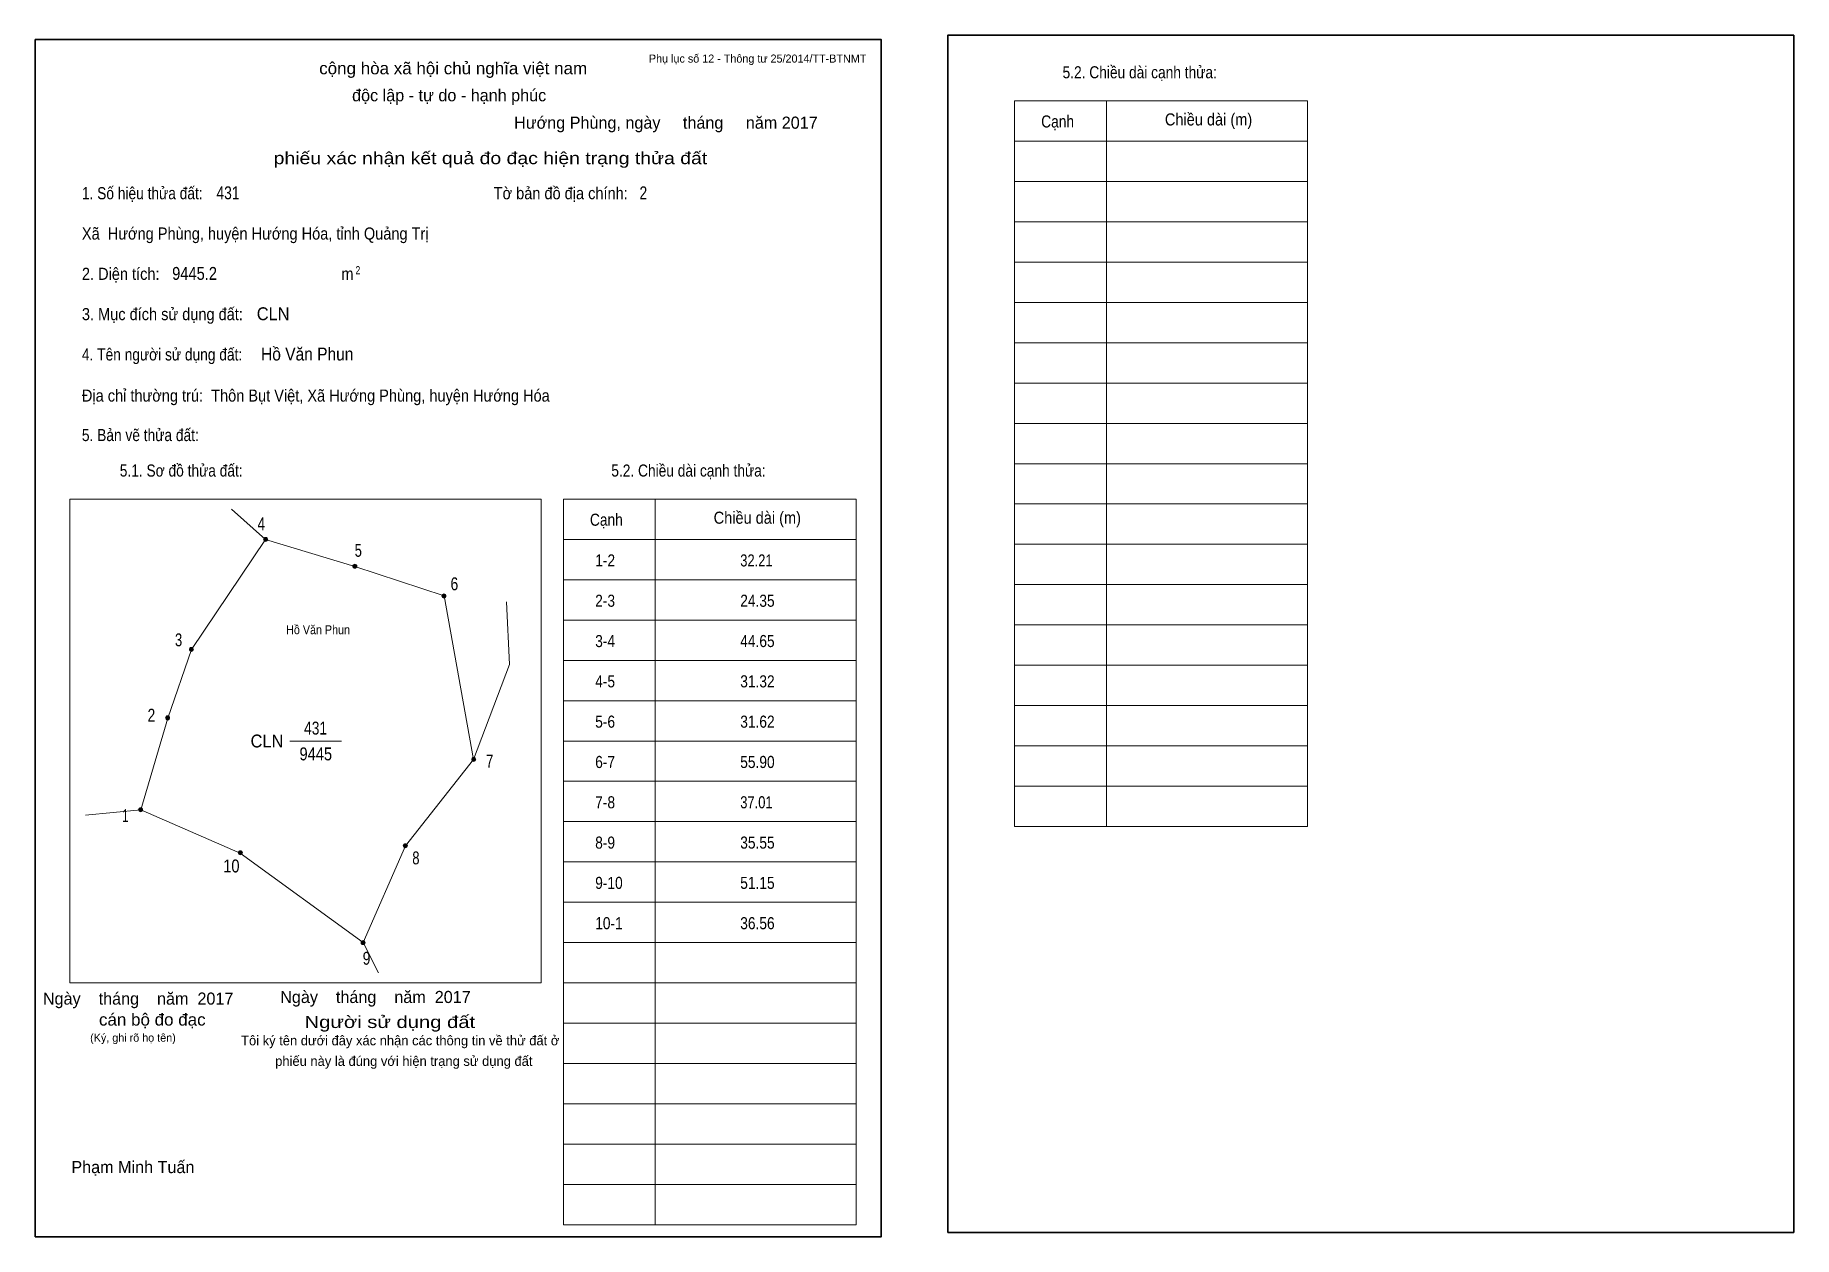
# Model space of a CAD drawing. Header units: centimetres. Extents: x 0 to 43.6, y 0 to 29.8.
import ezdxf
from ezdxf.enums import TextEntityAlignment as Align

# ---------------------------------------------------------------- set-up
doc = ezdxf.new("R2010")
doc.units = ezdxf.units.CM
doc.header["$LTSCALE"] = 0.12
for name, color, linetype in [('30', 7, 'Continuous'), ('34', 7, 'Continuous'), ('62', 7, 'Continuous')]:
    doc.layers.add(name, color=color, linetype=linetype)
for name, color, linetype, lineweight in [('32', 7, 'Continuous', 13), ('33', 7, 'Continuous', 13), ('61', 7, 'Continuous', 13), ('63', 7, 'Continuous', 13)]:
    doc.layers.add(name, color=color, linetype=linetype, lineweight=lineweight)

msp = doc.modelspace()

# ---------------------------------------------------------------- hatches: boundary and pattern name
at = {"layer": '32'}
for points in [[(5.7711, 17.3, 1), (5.6711, 17.3, 1)], [(7.9838, 16.6362, 1), (7.8838, 16.6362, 1)], [(10.1965, 15.8986, 1), (10.0965, 15.8986, 1)], [(3.9272, 14.571, 1), (3.8272, 14.571, 1)], [(3.3371, 12.8746, 1), (3.2371, 12.8746, 1)], [(10.9341, 11.842, 1), (10.8341, 11.842, 1)], [(2.6666, 10.5955, 1), (2.5666, 10.5955, 1)], [(9.2377, 9.703, 1), (9.1377, 9.703, 1)], [(5.1434, 9.5282, 1), (5.0434, 9.5282, 1)], [(8.1881, 7.3, 1), (8.0881, 7.3, 1)]]:
    msp.add_hatch(color=256, dxfattribs=at).paths.add_polyline_path(points)

# ---------------------------------------------------------------- linework, layer by layer
for centre in [(5.7211, 17.3), (7.9338, 16.6362), (10.1465, 15.8986), (3.8772, 14.571), (3.2871, 12.8746), (10.8841, 11.842), (2.6166, 10.5955), (9.1877, 9.703), (5.0934, 9.5282), (8.1381, 7.3)]:
    msp.add_circle(centre, 0.05, dxfattribs=at)
at = {"layer": '33'}
msp.add_line((6.32, 12.3), (7.6, 12.3), dxfattribs=at)
at = {"layer": '61'}
for p, q in [((4.87, 18.05), (5.72, 17.3)), ((1.25, 10.46), (2.62, 10.59)), ((8.14, 7.3), (8.52, 6.55))]:
    msp.add_line(p, q, dxfattribs=at)
for points in [[(5.72, 17.3), (3.88, 14.57), (3.29, 12.87), (2.62, 10.59)], [(10.88, 11.84), (10.15, 15.9), (7.93, 16.63), (5.72, 17.3)], [(10.88, 11.84), (11.77, 14.2), (11.7, 15.75)], [(8.14, 7.3), (9.19, 9.7), (10.88, 11.84)], [(2.62, 10.59), (5.09, 9.52), (8.14, 7.3)]]:
    msp.add_lwpolyline(points, dxfattribs=at)
at = {"layer": '63'}
for p, q in [((24.31, 28.18), (31.58, 28.18)), ((24.31, 10.18), (24.31, 28.18)), ((26.59, 10.18), (26.59, 28.18)), ((31.58, 10.18), (31.58, 28.18)), ((24.31, 27.18), (31.58, 27.18)), ((24.31, 26.18), (31.58, 26.18)), ((24.31, 25.18), (31.58, 25.18)), ((24.31, 24.18), (31.58, 24.18)), ((24.31, 23.18), (31.58, 23.18)), ((24.31, 22.18), (31.58, 22.18)), ((24.31, 21.18), (31.58, 21.18)), ((24.31, 20.18), (31.58, 20.18)), ((24.31, 19.18), (31.58, 19.18)), ((0.86, 18.3), (12.56, 18.3)), ((0.86, 6.3), (0.86, 18.3)), ((12.56, 6.3), (12.56, 18.3)), ((13.11, 18.3), (20.38, 18.3)), ((13.11, 0.3), (13.11, 18.3)), ((15.39, 0.3), (15.39, 18.3)), ((20.38, 0.3), (20.38, 18.3)), ((24.31, 18.18), (31.58, 18.18)), ((13.11, 17.3), (20.38, 17.3)), ((24.31, 17.18), (31.58, 17.18)), ((13.11, 16.3), (20.38, 16.3)), ((24.31, 16.18), (31.58, 16.18)), ((13.11, 15.3), (20.38, 15.3)), ((24.31, 15.18), (31.58, 15.18)), ((13.11, 14.3), (20.38, 14.3)), ((24.31, 14.18), (31.58, 14.18)), ((13.11, 13.3), (20.38, 13.3)), ((24.31, 13.18), (31.58, 13.18)), ((13.11, 12.3), (20.38, 12.3)), ((24.31, 12.18), (31.58, 12.18)), ((24.31, 12.18), (31.58, 12.18)), ((13.11, 11.3), (20.38, 11.3)), ((24.31, 11.18), (31.58, 11.18)), ((13.11, 10.3), (20.38, 10.3)), ((24.31, 10.18), (31.58, 10.18)), ((13.11, 9.3), (20.38, 9.3)), ((13.11, 8.3), (20.38, 8.3)), ((13.11, 7.3), (20.38, 7.3)), ((0.86, 6.3), (12.56, 6.3)), ((13.11, 6.3), (20.38, 6.3)), ((13.11, 5.3), (20.38, 5.3)), ((13.11, 4.3), (20.38, 4.3)), ((13.11, 3.3), (20.38, 3.3)), ((13.11, 2.3), (20.38, 2.3)), ((13.11, 2.3), (20.38, 2.3)), ((13.11, 1.3), (20.38, 1.3)), ((13.11, 0.3), (20.38, 0.3))]:
    msp.add_line(p, q, dxfattribs=at)
at = {"layer": '63', "lineweight": 35}
for points in [[(0, 0), (0, 29.7), (21, 29.7), (21, 0)], [(22.65, 0.11), (22.65, 29.81), (43.65, 29.81), (43.65, 0.11)]]:
    msp.add_lwpolyline(points, close=True, dxfattribs=at)

# ---------------------------------------------------------------- texts
at = {"layer": '30'}
for s, width, p in [('1-2', 0.85, (13.9, 16.63)), ('32.21', 0.8, (17.5, 16.63)), ('2-3', 0.85, (13.9, 15.63)), ('24.35', 0.85, (17.5, 15.63)), ('3-4', 0.85, (13.9, 14.63)), ('44.65', 0.85, (17.5, 14.63)), ('4-5', 0.85, (13.9, 13.63)), ('31.32', 0.85, (17.5, 13.63)), ('5-6', 0.85, (13.9, 12.63)), ('31.62', 0.85, (17.5, 12.63)), ('6-7', 0.85, (13.9, 11.63)), ('55.90', 0.85, (17.5, 11.63)), ('7-8', 0.85, (13.9, 10.63)), ('37.01', 0.8, (17.5, 10.63)), ('8-9', 0.85, (13.9, 9.63)), ('35.55', 0.85, (17.5, 9.63)), ('9-10', 0.85, (13.9, 8.63)), ('51.15', 0.85, (17.5, 8.63)), ('10-1', 0.85, (13.9, 7.63)), ('36.56', 0.85, (17.5, 7.63))]:
    msp.add_text(s, height=0.3, dxfattribs=dict(at, width=width)).set_placement(p)
at = {"layer": '32'}
for s, width, p in [('4', 0.8, (5.615, 17.53)), ('5', 0.75, (8.02, 16.87)), ('6', 0.8, (10.405, 16.04)), ('3', 0.75, (3.56, 14.65)), ('2', 0.8, (2.885, 12.78)), ('7', 0.75, (11.28, 11.64)), ('1', 0.65, (2.24, 10.29)), ('10', 0.85, (4.87, 9.04)), ('8', 0.75, (9.45, 9.24)), ('9', 0.8, (8.225, 6.75))]:
    msp.add_text(s, height=0.32, dxfattribs=dict(at, width=width)).set_placement(p, align=Align.CENTER)
at = {"layer": '33'}
for s, width, p in [('431', 0.8, (6.96, 12.46)), ('9445', 0.85, (6.965, 11.82))]:
    msp.add_text(s, height=0.32, dxfattribs=dict(at, width=width)).set_placement(p, align=Align.CENTER)
at = {"layer": '33', "width": 0.95}
msp.add_text('CLN', height=0.32, dxfattribs=at).set_placement((6.16, 12.14), align=Align.RIGHT)
at = {"layer": '34'}
for s, width, p in [('431', 0.8, (4.5, 25.74)), ('2', 0.8, (15, 25.74)), ('9445.2', 0.85, (3.4, 23.74)), ('CLN', 0.95, (5.5, 22.74)), (' Hồ Văn Phun', 0.9, (5.5, 21.74))]:
    msp.add_text(s, height=0.32, dxfattribs=dict(at, width=width)).set_placement(p)
at = {"layer": '62', "width": 0.9}
msp.add_text(' Hồ Văn Phun', height=0.2212, dxfattribs=at).set_placement((6.985, 14.95), align=Align.CENTER)
at = {"layer": '63'}
for s, height, p in [('Phụ lục số 12 - Thông tư 25/2014/TT-BTNMT', 0.2, (20.63, 29.13)), ('Ngày    tháng    năm  2017', 0.3, (10.81, 5.8)), ('Ngày    tháng    năm  2017', 0.3, (4.92, 5.76)), ('(Ký, ghi rõ họ tên)', 0.2, (3.49, 4.84))]:
    msp.add_text(s, height=height, dxfattribs=at).set_placement(p, align=Align.RIGHT)
at = {"layer": '63', "width": 1.05}
msp.add_text('cộng hòa xã hội chủ nghĩa việt nam', height=0.3, dxfattribs=at).set_placement((10.375, 28.84), align=Align.CENTER)
at = {"layer": '63'}
for s, height, width, p in [('5.2. Chiều dài cạnh thửa:', 0.3, 0.85, (25.5, 28.74)), ('Cạnh', 0.3, 0.85, (24.97, 27.52)), ('Chiều dài (m)', 0.3, 0.9, (28.04, 27.57)), ('1. Số hiệu thửa đất:', 0.3, 0.85, (1.16, 25.74)), ('Tờ bản đồ địa chính:', 0.3, 0.9, (11.38, 25.74)), ('Xã  Hướng Phùng, huyện Hướng Hóa, tỉnh Quảng Trị', 0.3, 0.9, (1.16, 24.74)), ('2. Diện tích:', 0.3, 0.9, (1.16, 23.74)), ('2', 0.2, 0.8, (7.95, 23.88)), ('m', 0.3, 0.9, (7.6, 23.74)), ('3. Mục đích sử dụng đất:', 0.3, 0.9, (1.16, 22.74)), ('4. Tên người sử dụng đất:', 0.3, 0.85, (1.16, 21.74)), ('Địa chỉ thường trú:  Thôn Bụt Việt, Xã Hướng Phùng, huyện Hướng Hóa', 0.3, 0.9, (1.16, 20.72)), ('5. Bản vẽ thửa đất:', 0.3, 0.85, (1.16, 19.74)), ('5.1. Sơ đồ thửa đất:', 0.3, 0.85, (2.1, 18.86)), ('5.2. Chiều dài cạnh thửa:', 0.3, 0.85, (14.3, 18.86)), ('Cạnh', 0.3, 0.85, (13.77, 17.64)), ('Chiều dài (m)', 0.3, 0.9, (16.84, 17.69))]:
    msp.add_text(s, height=height, dxfattribs=dict(at, width=width)).set_placement(p)
for s, height, p in [('độc lập - tự do - hạnh phúc', 0.3, (10.275, 28.17)), ('Hướng Phùng, ngày     tháng     năm 2017', 0.3, (15.655, 27.49)), ('Tôi ký tên dưới đây xác nhận các thông tin về thử đất ở ', 0.24, (9.105, 4.75)), ('phiếu này là đúng với hiện trạng sử dụng đất', 0.24, (9.15, 4.24)), ('Phạm Minh Tuấn', 0.3, (2.425, 1.58))]:
    msp.add_text(s, height=height, dxfattribs=at).set_placement(p, align=Align.CENTER)
for s, width, p in [('phiếu xác nhận kết quả đo đạc hiện trạng thửa đất', 1.2, (16.68, 26.61)), ('cán bộ đo đạc', 1.05, (4.23, 5.24)), ('Người sử dụng đất', 1.25, (10.92, 5.18))]:
    msp.add_text(s, height=0.3, dxfattribs=dict(at, width=width)).set_placement(p, align=Align.RIGHT)

doc.saveas('drawing.dxf')
